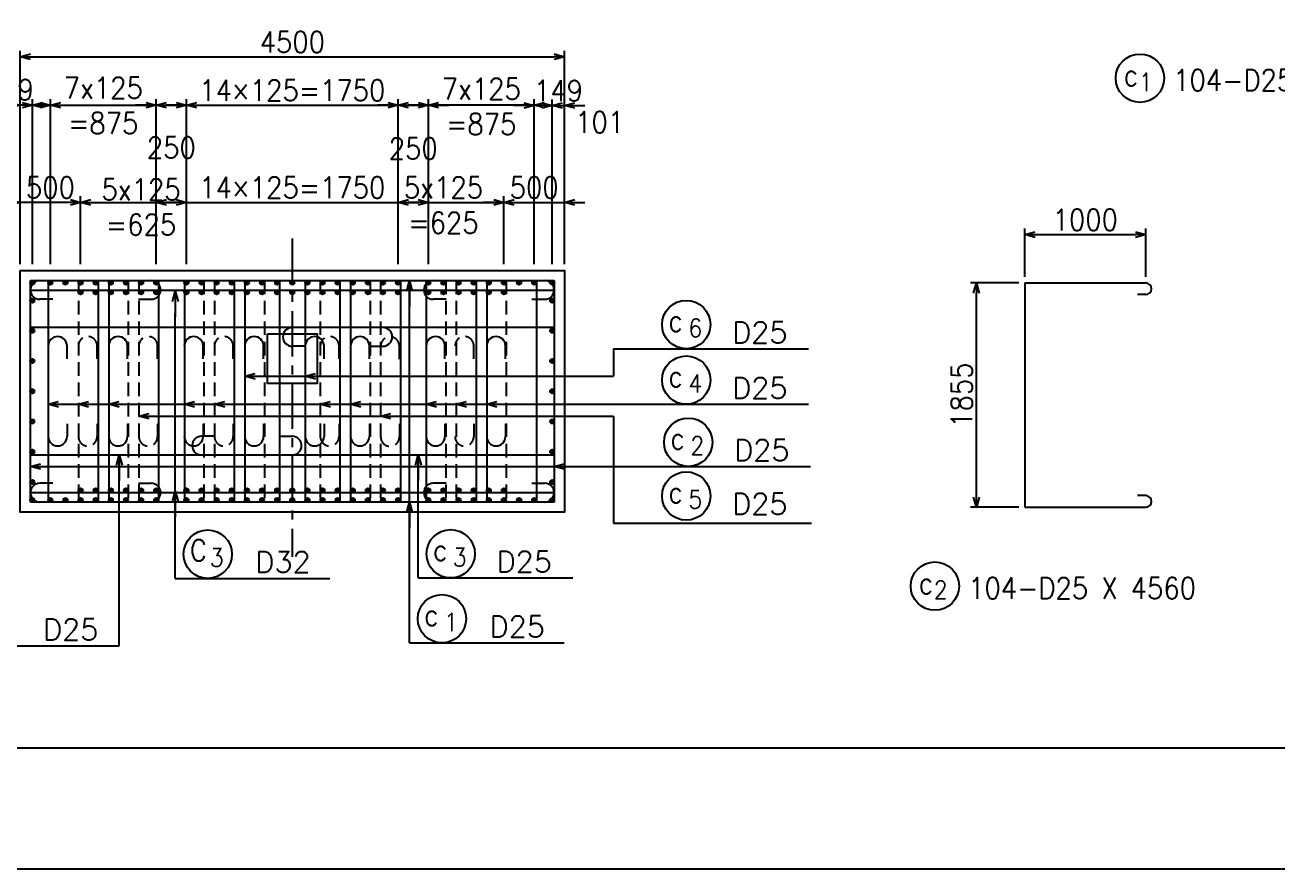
# Model space of a CAD drawing. Extents: x -12844 to 29206, y 115643 to 145343.
# Drawn here: x -5323 to 5028, y 115643 to 122623 of the extents above; entities that cross this region are included whole.
import ezdxf

# ---------------------------------------------------------------- set-up
doc = ezdxf.new("R2010")
doc.units = 0
doc.header["$LTSCALE"] = 300
doc.header["$MEASUREMENT"] = 0
doc.linetypes.add('CENTER', pattern=[2, 1.25, -0.25, 0.25, -0.25])
doc.linetypes.add('HIDDEN', pattern=[0.375, 0.25, -0.125])
doc.layers.get('0').update_dxf_attribs({"linetype": 'CONTINUOUS'})
doc.layers.get('DEFPOINTS').update_dxf_attribs({"linetype": 'CONTINUOUS'})
for name, color, linetype in [('丸ポチ', 2, 'CONTINUOUS'), ('寸法', 1, 'CONTINUOUS'), ('引き出し横', 1, 'CONTINUOUS'), ('引き出し縦', 1, 'CONTINUOUS'), ('枠', 7, 'CONTINUOUS'), ('柱主筋', 2, 'CONTINUOUS'), ('構造', 3, 'CONTINUOUS'), ('肋筋-0', 3, 'CONTINUOUS'), ('肋筋-1', 3, 'CONTINUOUS'), ('肋筋-2', 3, 'CONTINUOUS'), ('肋筋-3', 3, 'CONTINUOUS'), ('鉄筋材料', 3, 'CONTINUOUS')]:
    doc.layers.add(name, color=color, linetype=linetype)
doc.styles.add('romans', font='ROMANS.shx', dxfattribs={"width": 0.9, "bigfont": 'EXTFONT.shx'})
doc.styles.add('ｽﾀｲﾙ1', font='ROMANS.shx', dxfattribs={"bigfont": 'EXTFONT.shx'})
doc.dimstyles.new('ST-50', dxfattribs={"dimscale": 50, "dimtxt": 3.5, "dimasz": 1.7, "dimexe": 1, "dimexo": 1, "dimgap": 1, "dimtad": 0, "dimdec": 0, "dimzin": 0, "dimdsep": 46, "dimtxsty": 'romans', "dimblk": 'OPEN30', "dimcen": 1, "dimdle": 3, "dimclrd": 1, "dimclre": 1, "dimclrt": 3, "dimaunit": 1, "dimadec": 0, "dimazin": 0, "dimtfac": 1, "dimtdec": 0, "dimtix": 1, "dimtmove": 2, "dimatfit": 3, "dimldrblk": 'OPEN30', "dimfxl": 0, "dimtvp": 0.7, "dimtolj": 1, "dimtzin": 0, "dimarcsym": 0})
doc.dimstyles.new('矢', dxfattribs={"dimscale": 50, "dimtxt": 3.5, "dimasz": 1.7, "dimexe": 1, "dimexo": 0.7, "dimgap": 0.09, "dimtad": 0, "dimdec": 0, "dimzin": 0, "dimdsep": 46, "dimtxsty": 'romans', "dimblk": 'OPEN30', "dimcen": 1, "dimdle": 1, "dimclrd": 1, "dimclre": 1, "dimclrt": 3, "dimaunit": 1, "dimadec": 0, "dimazin": 0, "dimtfac": 1, "dimtdec": 0, "dimtix": 1, "dimtmove": 2, "dimatfit": 3, "dimldrblk": 'OPEN30', "dimfxl": 0, "dimtvp": 0.7, "dimtolj": 1, "dimtzin": 0, "dimarcsym": 0})

# ---------------------------------------------------------------- blocks, each defined once
blk = doc.blocks.new('_Open30')
at = {"color": 0, "lineweight": -2}
for p, q in [((-1, 0.27), (0, 0)), ((0, 0), (-1, -0.27)), ((0, 0), (-1, 0))]:
    blk.add_line(p, q, dxfattribs=at)
blk = doc.blocks.new('*D21')
at = {"layer": 'DEFPOINTS', "color": 0, "linetype": 'Continuous'}
for p in [(2543, 120489), (2943, 120489), (2943, 118634)]:
    blk.add_point(p, dxfattribs=at)
at = {"layer": '寸法', "color": 1, "linetype": 'Continuous', "lineweight": -2}
for p, q in [((2893, 120489), (2493, 120489)), ((2543, 118719), (2543, 120404)), ((2893, 118634), (2493, 118634))]:
    blk.add_line(p, q, dxfattribs=at)
at = {"layer": '寸法', "color": 1, "linetype": 'Continuous', "lineweight": -2, "xscale": 85, "yscale": 85, "zscale": 85}
for p, rotation in [((2543, 120489), 90), ((2543, 118634), 270)]:
    blk.add_blockref('_Open30', p, dxfattribs=dict(at, rotation=rotation))
at = {"layer": '寸法', "color": 3, "linetype": 'Continuous', "insert": (2421, 119562), "char_height": 175, "attachment_point": 5, "rotation": 90, "style": 'romans'}
blk.add_mtext('\\A1;1855', dxfattribs=at)
blk = doc.blocks.new('*D26')
at = {"layer": 'DEFPOINTS', "color": 0, "linetype": 'Continuous'}
for p in [(3943, 120889), (2943, 120489), (3943, 120489)]:
    blk.add_point(p, dxfattribs=at)
at = {"layer": '寸法', "color": 1, "linetype": 'Continuous', "lineweight": -2}
for p, q in [((2943, 120539), (2943, 120939)), ((3943, 120539), (3943, 120939)), ((3028, 120889), (3858, 120889))]:
    blk.add_line(p, q, dxfattribs=at)
at = {"layer": '寸法', "color": 1, "linetype": 'Continuous', "lineweight": -2, "xscale": 85, "yscale": 85, "zscale": 85, "rotation": 180}
blk.add_blockref('_Open30', (2943, 120889), dxfattribs=at)
at = {"layer": '寸法', "color": 1, "linetype": 'Continuous', "lineweight": -2, "xscale": 85, "yscale": 85, "zscale": 85}
blk.add_blockref('_Open30', (3943, 120889), dxfattribs=at)
at = {"layer": '寸法', "color": 3, "linetype": 'Continuous', "insert": (3443, 121012), "char_height": 175, "attachment_point": 5, "style": 'romans'}
blk.add_mtext('\\A1;1000', dxfattribs=at)
blk = doc.blocks.new('*D57')
at = {"layer": 'DEFPOINTS', "color": 0, "linetype": 'Continuous'}
for p in [(-863, 122360), (-5363, 120597), (-863, 120594)]:
    blk.add_point(p, dxfattribs=at)
at = {"layer": '寸法', "color": 1, "linetype": 'Continuous', "lineweight": -2}
for p, q in [((-5363, 120647), (-5363, 122410)), ((-5278, 122360), (-948, 122360)), ((-863, 120644), (-863, 122410))]:
    blk.add_line(p, q, dxfattribs=at)
at = {"layer": '寸法', "color": 1, "linetype": 'Continuous', "lineweight": -2, "xscale": 85, "yscale": 85, "zscale": 85, "rotation": 180}
blk.add_blockref('_Open30', (-5363, 122360), dxfattribs=at)
at = {"layer": '寸法', "color": 1, "linetype": 'Continuous', "lineweight": -2, "xscale": 85, "yscale": 85, "zscale": 85}
blk.add_blockref('_Open30', (-863, 122360), dxfattribs=at)
at = {"layer": '寸法', "color": 3, "linetype": 'Continuous', "insert": (-3113, 122482), "char_height": 175, "attachment_point": 5, "style": 'romans'}
blk.add_mtext('\\A1;4500', dxfattribs=at)
blk = doc.blocks.new('*D58')
at = {"layer": 'DEFPOINTS', "color": 0, "linetype": 'Continuous'}
for p in [(-2238, 121960), (-3988, 120594), (-2238, 120594)]:
    blk.add_point(p, dxfattribs=at)
at = {"layer": '寸法', "color": 1, "linetype": 'Continuous', "lineweight": -2}
for p, q in [((-4073, 121960), (-4158, 121960)), ((-3988, 120644), (-3988, 122010)), ((-3988, 121960), (-2238, 121960)), ((-2238, 120644), (-2238, 122010)), ((-2153, 121960), (-2068, 121960))]:
    blk.add_line(p, q, dxfattribs=at)
at = {"layer": '寸法', "color": 1, "linetype": 'Continuous', "lineweight": -2, "xscale": 85, "yscale": 85, "zscale": 85}
blk.add_blockref('_Open30', (-3988, 121960), dxfattribs=at)
at = {"layer": '寸法', "color": 1, "linetype": 'Continuous', "lineweight": -2, "xscale": 85, "yscale": 85, "zscale": 85, "rotation": 180}
blk.add_blockref('_Open30', (-2238, 121960), dxfattribs=at)
at = {"layer": '寸法', "color": 3, "linetype": 'Continuous', "insert": (-3113, 122082), "char_height": 175, "attachment_point": 5, "style": 'romans'}
blk.add_mtext('\\A1;14×125=1750', dxfattribs=at)
blk = doc.blocks.new('*D62')
at = {"layer": 'DEFPOINTS', "color": 0, "linetype": 'Continuous'}
for p in [(-5113, 121960), (-5262, 120644), (-5113, 120594)]:
    blk.add_point(p, dxfattribs=at)
at = {"layer": '寸法', "color": 1, "linetype": 'Continuous', "lineweight": -2}
for p, q in [((-5347, 121960), (-5432, 121960)), ((-5262, 120694), (-5262, 122010)), ((-5262, 121960), (-5113, 121960)), ((-5113, 120644), (-5113, 122010)), ((-5028, 121960), (-4943, 121960))]:
    blk.add_line(p, q, dxfattribs=at)
at = {"layer": '寸法', "color": 1, "linetype": 'Continuous', "lineweight": -2, "xscale": 85, "yscale": 85, "zscale": 85}
blk.add_blockref('_Open30', (-5262, 121960), dxfattribs=at)
at = {"layer": '寸法', "color": 1, "linetype": 'Continuous', "lineweight": -2, "xscale": 85, "yscale": 85, "zscale": 85, "rotation": 180}
blk.add_blockref('_Open30', (-5113, 121960), dxfattribs=at)
at = {"layer": '寸法', "color": 3, "linetype": 'Continuous', "insert": (-5453, 122088), "char_height": 175, "attachment_point": 5, "style": 'romans'}
blk.add_mtext('\\A1;149', dxfattribs=at)
blk = doc.blocks.new('*D63')
at = {"layer": 'DEFPOINTS', "color": 0, "linetype": 'Continuous'}
for p in [(-5363, 121960), (-5363, 120597), (-5262, 120594)]:
    blk.add_point(p, dxfattribs=at)
at = {"layer": '寸法', "color": 1, "linetype": 'Continuous', "lineweight": -2}
for p, q in [((-5448, 121960), (-5533, 121960)), ((-5363, 120647), (-5363, 122010)), ((-5262, 121960), (-5363, 121960)), ((-5262, 120644), (-5262, 122010)), ((-5177, 121960), (-5092, 121960))]:
    blk.add_line(p, q, dxfattribs=at)
at = {"layer": '寸法', "color": 1, "linetype": 'Continuous', "lineweight": -2, "xscale": 85, "yscale": 85, "zscale": 85}
blk.add_blockref('_Open30', (-5363, 121960), dxfattribs=at)
at = {"layer": '寸法', "color": 1, "linetype": 'Continuous', "lineweight": -2, "xscale": 85, "yscale": 85, "zscale": 85, "rotation": 180}
blk.add_blockref('_Open30', (-5262, 121960), dxfattribs=at)
at = {"layer": '寸法', "color": 3, "linetype": 'Continuous', "insert": (-5658, 121827), "char_height": 175, "attachment_point": 5, "style": 'romans'}
blk.add_mtext('\\A1;101', dxfattribs=at)
blk = doc.blocks.new('*D67')
at = {"layer": 'DEFPOINTS', "color": 0, "linetype": 'Continuous'}
for p in [(-1113, 121957), (-1113, 120594), (-964, 120644)]:
    blk.add_point(p, dxfattribs=at)
at = {"layer": '寸法', "color": 1, "linetype": 'Continuous', "lineweight": -2}
for p, q in [((-1198, 121957), (-1283, 121957)), ((-1113, 120644), (-1113, 122007)), ((-964, 121957), (-1113, 121957)), ((-964, 120694), (-964, 122007)), ((-879, 121957), (-794, 121957))]:
    blk.add_line(p, q, dxfattribs=at)
at = {"layer": '寸法', "color": 1, "linetype": 'Continuous', "lineweight": -2, "xscale": 85, "yscale": 85, "zscale": 85}
blk.add_blockref('_Open30', (-1113, 121957), dxfattribs=at)
at = {"layer": '寸法', "color": 1, "linetype": 'Continuous', "lineweight": -2, "xscale": 85, "yscale": 85, "zscale": 85, "rotation": 180}
blk.add_blockref('_Open30', (-964, 121957), dxfattribs=at)
at = {"layer": '寸法', "color": 3, "linetype": 'Continuous', "insert": (-912, 122079), "char_height": 175, "attachment_point": 5, "style": 'romans'}
blk.add_mtext('\\A1;149', dxfattribs=at)
blk = doc.blocks.new('*D68')
at = {"layer": 'DEFPOINTS', "color": 0, "linetype": 'Continuous'}
for p in [(-863, 121957), (-964, 120594), (-863, 120594)]:
    blk.add_point(p, dxfattribs=at)
at = {"layer": '寸法', "color": 1, "linetype": 'Continuous', "lineweight": -2}
for p, q in [((-1049, 121957), (-1134, 121957)), ((-964, 120644), (-964, 122007)), ((-964, 121957), (-863, 121957)), ((-863, 120644), (-863, 122007)), ((-778, 121957), (-693, 121957))]:
    blk.add_line(p, q, dxfattribs=at)
at = {"layer": '寸法', "color": 1, "linetype": 'Continuous', "lineweight": -2, "xscale": 85, "yscale": 85, "zscale": 85}
blk.add_blockref('_Open30', (-964, 121957), dxfattribs=at)
at = {"layer": '寸法', "color": 1, "linetype": 'Continuous', "lineweight": -2, "xscale": 85, "yscale": 85, "zscale": 85, "rotation": 180}
blk.add_blockref('_Open30', (-863, 121957), dxfattribs=at)
at = {"layer": '寸法', "color": 3, "linetype": 'Continuous', "insert": (-572, 121819), "char_height": 175, "attachment_point": 5, "style": 'romans'}
blk.add_mtext('\\A1;101', dxfattribs=at)
blk = doc.blocks.new('*D91')
at = {"layer": 'DEFPOINTS', "color": 0, "linetype": 'Continuous'}
for p in [(-2238, 121156), (-3988, 120594), (-2238, 120594)]:
    blk.add_point(p, dxfattribs=at)
at = {"layer": '寸法', "color": 1, "linetype": 'Continuous', "lineweight": -2}
for p, q in [((-4073, 121156), (-4158, 121156)), ((-3988, 120644), (-3988, 121206)), ((-3988, 121156), (-2238, 121156)), ((-2238, 120644), (-2238, 121206)), ((-2153, 121156), (-2068, 121156))]:
    blk.add_line(p, q, dxfattribs=at)
at = {"layer": '寸法', "color": 1, "linetype": 'Continuous', "lineweight": -2, "xscale": 85, "yscale": 85, "zscale": 85}
blk.add_blockref('_Open30', (-3988, 121156), dxfattribs=at)
at = {"layer": '寸法', "color": 1, "linetype": 'Continuous', "lineweight": -2, "xscale": 85, "yscale": 85, "zscale": 85, "rotation": 180}
blk.add_blockref('_Open30', (-2238, 121156), dxfattribs=at)
at = {"layer": '寸法', "color": 3, "linetype": 'Continuous', "insert": (-3113, 121279), "char_height": 175, "attachment_point": 5, "style": 'romans'}
blk.add_mtext('\\A1;14×125=1750', dxfattribs=at)
blk = doc.blocks.new('*D92')
at = {"layer": 'DEFPOINTS', "color": 0, "linetype": 'Continuous'}
for p in [(-5363, 121156), (-5363, 120594), (-4863, 120594)]:
    blk.add_point(p, dxfattribs=at)
at = {"layer": '寸法', "color": 1, "linetype": 'Continuous', "lineweight": -2}
for p, q in [((-5448, 121156), (-5533, 121156)), ((-5363, 120644), (-5363, 121206)), ((-4863, 121156), (-5363, 121156)), ((-4863, 120644), (-4863, 121206)), ((-4778, 121156), (-4693, 121156))]:
    blk.add_line(p, q, dxfattribs=at)
at = {"layer": '寸法', "color": 1, "linetype": 'Continuous', "lineweight": -2, "xscale": 85, "yscale": 85, "zscale": 85}
blk.add_blockref('_Open30', (-5363, 121156), dxfattribs=at)
at = {"layer": '寸法', "color": 1, "linetype": 'Continuous', "lineweight": -2, "xscale": 85, "yscale": 85, "zscale": 85, "rotation": 180}
blk.add_blockref('_Open30', (-4863, 121156), dxfattribs=at)
at = {"layer": '寸法', "color": 3, "linetype": 'Continuous', "insert": (-5113, 121279), "char_height": 175, "attachment_point": 5, "style": 'romans'}
blk.add_mtext('\\A1;500', dxfattribs=at)
blk = doc.blocks.new('*D93')
at = {"layer": 'DEFPOINTS', "color": 0, "linetype": 'Continuous'}
for p in [(-863, 121156), (-1363, 120594), (-863, 120594)]:
    blk.add_point(p, dxfattribs=at)
at = {"layer": '寸法', "color": 1, "linetype": 'Continuous', "lineweight": -2}
for p, q in [((-1448, 121156), (-1533, 121156)), ((-1363, 120644), (-1363, 121206)), ((-1363, 121156), (-863, 121156)), ((-863, 120644), (-863, 121206)), ((-778, 121156), (-693, 121156))]:
    blk.add_line(p, q, dxfattribs=at)
at = {"layer": '寸法', "color": 1, "linetype": 'Continuous', "lineweight": -2, "xscale": 85, "yscale": 85, "zscale": 85}
blk.add_blockref('_Open30', (-1363, 121156), dxfattribs=at)
at = {"layer": '寸法', "color": 1, "linetype": 'Continuous', "lineweight": -2, "xscale": 85, "yscale": 85, "zscale": 85, "rotation": 180}
blk.add_blockref('_Open30', (-863, 121156), dxfattribs=at)
at = {"layer": '寸法', "color": 3, "linetype": 'Continuous', "insert": (-1113, 121279), "char_height": 175, "attachment_point": 5, "style": 'romans'}
blk.add_mtext('\\A1;500', dxfattribs=at)
blk = doc.blocks.new('*D105')
at = {"layer": 'DEFPOINTS', "color": 0, "linetype": 'Continuous'}
for p in [(-4238, 121960), (-5113, 120644), (-4238, 120594)]:
    blk.add_point(p, dxfattribs=at)
at = {"layer": '構造', "color": 1, "linetype": 'Continuous', "lineweight": -2}
for p, q in [((-5198, 121960), (-5283, 121960)), ((-5113, 120694), (-5113, 122010)), ((-5113, 121960), (-4238, 121960)), ((-4238, 120644), (-4238, 122010)), ((-4153, 121960), (-4068, 121960))]:
    blk.add_line(p, q, dxfattribs=at)
at = {"layer": '構造', "color": 1, "linetype": 'Continuous', "lineweight": -2, "xscale": 85, "yscale": 85, "zscale": 85}
blk.add_blockref('_Open30', (-5113, 121960), dxfattribs=at)
at = {"layer": '構造', "color": 1, "linetype": 'Continuous', "lineweight": -2, "xscale": 85, "yscale": 85, "zscale": 85, "rotation": 180}
blk.add_blockref('_Open30', (-4238, 121960), dxfattribs=at)
at = {"layer": '構造', "color": 3, "linetype": 'Continuous', "insert": (-4676, 121957), "char_height": 175, "attachment_point": 5, "style": 'romans'}
blk.add_mtext('\\A1;7x125\\P=875', dxfattribs=at)
blk = doc.blocks.new('*D106')
at = {"layer": 'DEFPOINTS', "color": 0, "linetype": 'Continuous'}
for p in [(-1988, 121960), (-1988, 120594), (-1113, 120644)]:
    blk.add_point(p, dxfattribs=at)
at = {"layer": '構造', "color": 1, "linetype": 'Continuous', "lineweight": -2}
for p, q in [((-2073, 121960), (-2158, 121960)), ((-1988, 120644), (-1988, 122010)), ((-1113, 121960), (-1988, 121960)), ((-1113, 120694), (-1113, 122010)), ((-1028, 121960), (-943, 121960))]:
    blk.add_line(p, q, dxfattribs=at)
at = {"layer": '構造', "color": 1, "linetype": 'Continuous', "lineweight": -2, "xscale": 85, "yscale": 85, "zscale": 85}
blk.add_blockref('_Open30', (-1988, 121960), dxfattribs=at)
at = {"layer": '構造', "color": 1, "linetype": 'Continuous', "lineweight": -2, "xscale": 85, "yscale": 85, "zscale": 85, "rotation": 180}
blk.add_blockref('_Open30', (-1113, 121960), dxfattribs=at)
at = {"layer": '構造', "color": 3, "linetype": 'Continuous', "insert": (-1551, 121949), "char_height": 175, "attachment_point": 5, "style": 'romans'}
blk.add_mtext('\\A1;7x125\\P=875', dxfattribs=at)
blk = doc.blocks.new('*D107')
at = {"layer": 'DEFPOINTS', "color": 0, "linetype": 'Continuous'}
for p in [(-1988, 121960), (-2238, 120594), (-1988, 120594)]:
    blk.add_point(p, dxfattribs=at)
at = {"layer": '構造', "color": 1, "linetype": 'Continuous', "lineweight": -2}
for p, q in [((-2323, 121960), (-2408, 121960)), ((-2238, 120644), (-2238, 122010)), ((-2238, 121960), (-1988, 121960)), ((-1988, 120644), (-1988, 122010)), ((-1903, 121960), (-1818, 121960))]:
    blk.add_line(p, q, dxfattribs=at)
at = {"layer": '構造', "color": 1, "linetype": 'Continuous', "lineweight": -2, "xscale": 85, "yscale": 85, "zscale": 85}
blk.add_blockref('_Open30', (-2238, 121960), dxfattribs=at)
at = {"layer": '構造', "color": 1, "linetype": 'Continuous', "lineweight": -2, "xscale": 85, "yscale": 85, "zscale": 85, "rotation": 180}
blk.add_blockref('_Open30', (-1988, 121960), dxfattribs=at)
at = {"layer": '構造', "color": 3, "linetype": 'Continuous', "insert": (-2113, 121601), "char_height": 175, "attachment_point": 5, "style": 'romans'}
blk.add_mtext('\\A1;250', dxfattribs=at)
blk = doc.blocks.new('*D108')
at = {"layer": 'DEFPOINTS', "color": 0, "linetype": 'Continuous'}
for p in [(-3988, 121960), (-4238, 120594), (-3988, 120594)]:
    blk.add_point(p, dxfattribs=at)
at = {"layer": '構造', "color": 1, "linetype": 'Continuous', "lineweight": -2}
for p, q in [((-4323, 121960), (-4408, 121960)), ((-4238, 120644), (-4238, 122010)), ((-4238, 121960), (-3988, 121960)), ((-3988, 120644), (-3988, 122010)), ((-3903, 121960), (-3818, 121960))]:
    blk.add_line(p, q, dxfattribs=at)
at = {"layer": '構造', "color": 1, "linetype": 'Continuous', "lineweight": -2, "xscale": 85, "yscale": 85, "zscale": 85}
blk.add_blockref('_Open30', (-4238, 121960), dxfattribs=at)
at = {"layer": '構造', "color": 1, "linetype": 'Continuous', "lineweight": -2, "xscale": 85, "yscale": 85, "zscale": 85, "rotation": 180}
blk.add_blockref('_Open30', (-3988, 121960), dxfattribs=at)
at = {"layer": '構造', "color": 3, "linetype": 'Continuous', "insert": (-4113, 121609), "char_height": 175, "attachment_point": 5, "style": 'romans'}
blk.add_mtext('\\A1;250', dxfattribs=at)
blk = doc.blocks.new('*D111')
at = {"layer": 'DEFPOINTS', "color": 0, "linetype": 'Continuous'}
for p in [(-1363, 121156), (-1988, 120644), (-1363, 120594)]:
    blk.add_point(p, dxfattribs=at)
at = {"layer": '寸法', "color": 1, "linetype": 'Continuous', "lineweight": -2}
for p, q in [((-2073, 121156), (-2158, 121156)), ((-1988, 120694), (-1988, 121206)), ((-1988, 121156), (-1363, 121156)), ((-1363, 120644), (-1363, 121206)), ((-1278, 121156), (-1193, 121156))]:
    blk.add_line(p, q, dxfattribs=at)
at = {"layer": '寸法', "color": 1, "linetype": 'Continuous', "lineweight": -2, "xscale": 85, "yscale": 85, "zscale": 85}
blk.add_blockref('_Open30', (-1988, 121156), dxfattribs=at)
at = {"layer": '寸法', "color": 1, "linetype": 'Continuous', "lineweight": -2, "xscale": 85, "yscale": 85, "zscale": 85, "rotation": 180}
blk.add_blockref('_Open30', (-1363, 121156), dxfattribs=at)
at = {"layer": '寸法', "color": 3, "linetype": 'Continuous', "insert": (-1863, 121133), "char_height": 175, "attachment_point": 5, "style": 'romans'}
blk.add_mtext('\\A1;5x125\\P=625', dxfattribs=at)
blk = doc.blocks.new('*D112')
at = {"layer": 'DEFPOINTS', "color": 0, "linetype": 'Continuous'}
for p in [(-4238, 121156), (-4863, 120594), (-4238, 120644)]:
    blk.add_point(p, dxfattribs=at)
at = {"layer": '寸法', "color": 1, "linetype": 'Continuous', "lineweight": -2}
for p, q in [((-4948, 121156), (-5033, 121156)), ((-4863, 120644), (-4863, 121206)), ((-4863, 121156), (-4238, 121156)), ((-4238, 120694), (-4238, 121206)), ((-4153, 121156), (-4068, 121156))]:
    blk.add_line(p, q, dxfattribs=at)
at = {"layer": '寸法', "color": 1, "linetype": 'Continuous', "lineweight": -2, "xscale": 85, "yscale": 85, "zscale": 85}
blk.add_blockref('_Open30', (-4863, 121156), dxfattribs=at)
at = {"layer": '寸法', "color": 1, "linetype": 'Continuous', "lineweight": -2, "xscale": 85, "yscale": 85, "zscale": 85, "rotation": 180}
blk.add_blockref('_Open30', (-4238, 121156), dxfattribs=at)
at = {"layer": '寸法', "color": 3, "linetype": 'Continuous', "insert": (-4363, 121117), "char_height": 175, "attachment_point": 5, "style": 'romans'}
blk.add_mtext('\\A1;5x125\\P=625', dxfattribs=at)

msp = doc.modelspace()

# ---------------------------------------------------------------- linework, layer by layer
at = {"layer": '丸ポチ', "linetype": 'Continuous'}
for centre, radius in [((-5262.2, 120492.6), 17.5), ((-5262.2, 120492.6), 8.75), ((-5113.2, 120492.6), 17.5), ((-5113.2, 120492.6), 8.75), ((-4988.2, 120492.6), 17.5), ((-4988.2, 120492.6), 8.75), ((-4863.2, 120492.6), 17.5), ((-4863.2, 120492.6), 8.75), ((-4738.2, 120492.6), 17.5), ((-4738.2, 120492.6), 8.75), ((-4613.2, 120492.6), 17.5), ((-4613.2, 120492.6), 8.75), ((-4488.2, 120492.6), 17.5), ((-4488.2, 120492.6), 8.75), ((-4363.2, 120492.6), 17.5), ((-4363.2, 120492.6), 8.75), ((-4238.2, 120492.6), 17.5), ((-4238.2, 120492.6), 8.75), ((-3988.2, 120492.6), 17.5), ((-3988.2, 120492.6), 8.75), ((-3863.2, 120492.6), 17.5), ((-3863.2, 120492.6), 8.75), ((-3738.2, 120492.6), 17.5), ((-3738.2, 120492.6), 8.75), ((-3613.2, 120492.6), 17.5), ((-3613.2, 120492.6), 8.75), ((-3488.2, 120492.6), 17.5), ((-3488.2, 120492.6), 8.75), ((-3363.2, 120492.6), 17.5), ((-3363.2, 120492.6), 8.75), ((-3238.2, 120492.6), 17.5), ((-3238.2, 120492.6), 8.75), ((-3113.2, 120492.6), 17.5), ((-3113.2, 120492.6), 8.75), ((-2988.2, 120492.6), 17.5), ((-2988.2, 120492.6), 8.75), ((-2863.2, 120492.6), 17.5), ((-2863.2, 120492.6), 8.75), ((-2738.2, 120492.6), 17.5), ((-2738.2, 120492.6), 8.75), ((-2613.2, 120492.6), 17.5), ((-2613.2, 120492.6), 8.75), ((-2488.2, 120492.6), 17.5), ((-2488.2, 120492.6), 8.75), ((-2363.2, 120492.6), 17.5), ((-2363.2, 120492.6), 8.75), ((-2238.2, 120492.6), 17.5), ((-2238.2, 120492.6), 8.75), ((-1988.2, 120492.6), 17.5), ((-1988.2, 120492.6), 8.75), ((-1863.2, 120492.6), 17.5), ((-1863.2, 120492.6), 8.75), ((-1738.2, 120492.6), 17.5), ((-1738.2, 120492.6), 8.75), ((-1613.2, 120492.6), 17.5), ((-1613.2, 120492.6), 8.75), ((-1488.2, 120492.6), 17.5), ((-1488.2, 120492.6), 8.75), ((-1363.2, 120492.6), 17.5), ((-1363.2, 120492.6), 8.75), ((-1238.2, 120492.6), 17.5), ((-1238.2, 120492.6), 8.75), ((-1113.2, 120492.6), 17.5), ((-1113.2, 120492.6), 8.75), ((-964.2, 120492.6), 17.5), ((-964.2, 120492.6), 8.75), ((-4863.2, 120412.6), 17.5), ((-4863.2, 120412.6), 8.75), ((-4738.2, 120412.6), 17.5), ((-4738.2, 120412.6), 8.75), ((-4613.2, 120412.6), 17.5), ((-4613.2, 120412.6), 8.75), ((-4488.2, 120412.6), 17.5), ((-4488.2, 120412.6), 8.75), ((-4363.2, 120412.6), 17.5), ((-4363.2, 120412.6), 8.75), ((-4238.2, 120412.6), 17.5), ((-4238.2, 120412.6), 8.75), ((-3988.2, 120412.6), 17.5), ((-3988.2, 120412.6), 8.75), ((-3863.2, 120412.6), 17.5), ((-3863.2, 120412.6), 8.75), ((-3738.2, 120412.6), 17.5), ((-3738.2, 120412.6), 8.75), ((-3613.2, 120412.6), 17.5), ((-3613.2, 120412.6), 8.75), ((-3488.2, 120412.6), 17.5), ((-3488.2, 120412.6), 8.75), ((-3363.2, 120412.6), 17.5), ((-3363.2, 120412.6), 8.75), ((-3238.2, 120412.6), 17.5), ((-3238.2, 120412.6), 8.75), ((-3113.2, 120412.6), 17.5), ((-3113.2, 120412.6), 8.75), ((-2988.2, 120412.6), 17.5), ((-2988.2, 120412.6), 8.75), ((-2863.2, 120412.6), 17.5), ((-2863.2, 120412.6), 8.75), ((-2738.2, 120412.6), 17.5), ((-2738.2, 120412.6), 8.75), ((-2613.2, 120412.6), 17.5), ((-2613.2, 120412.6), 8.75), ((-2488.2, 120412.6), 17.5), ((-2488.2, 120412.6), 8.75), ((-2363.2, 120412.6), 17.5), ((-2363.2, 120412.6), 8.75), ((-2238.2, 120412.6), 17.5), ((-2238.2, 120412.6), 8.75), ((-1988.2, 120412.6), 17.5), ((-1988.2, 120412.6), 8.75), ((-1863.2, 120412.6), 17.5), ((-1863.2, 120412.6), 8.75), ((-1738.2, 120412.6), 17.5), ((-1738.2, 120412.6), 8.75), ((-1613.2, 120412.6), 17.5), ((-1613.2, 120412.6), 8.75), ((-1488.2, 120412.6), 17.5), ((-1488.2, 120412.6), 8.75), ((-1363.2, 120412.6), 17.5), ((-1363.2, 120412.6), 8.75), ((-5262.2, 120343.6), 17.5), ((-5262.2, 120343.6), 8.75), ((-964.2, 120343.6), 17.5), ((-964.2, 120343.6), 8.75), ((-5262.2, 120093.6), 17.5), ((-5262.2, 120093.6), 8.75), ((-964.2, 120093.6), 17.5), ((-964.2, 120093.6), 8.75), ((-5262.2, 119843.6), 17.5), ((-5262.2, 119843.6), 8.75), ((-964.2, 119843.6), 17.5), ((-964.2, 119843.6), 8.75), ((-5262.2, 119593.6), 17.5), ((-5262.2, 119593.6), 8.75), ((-964.2, 119593.6), 17.5), ((-964.2, 119593.6), 8.75), ((-5262.2, 119343.6), 17.5), ((-5262.2, 119343.6), 8.75), ((-964.2, 119343.6), 17.5), ((-964.2, 119343.6), 8.75), ((-5262.2, 119093.6), 17.5), ((-5262.2, 119093.6), 8.75), ((-964.2, 119093.6), 17.5), ((-964.2, 119093.6), 8.75), ((-5262.2, 118843.6), 17.5), ((-5262.2, 118843.6), 8.75), ((-964.2, 118843.6), 17.5), ((-964.2, 118843.6), 8.75), ((-4863.2, 118774.6), 17.5), ((-4863.2, 118774.6), 8.75), ((-4738.2, 118774.6), 17.5), ((-4738.2, 118774.6), 8.75), ((-4613.2, 118774.6), 17.5), ((-4613.2, 118774.6), 8.75), ((-4488.2, 118774.6), 17.5), ((-4488.2, 118774.6), 8.75), ((-4363.2, 118774.6), 17.5), ((-4363.2, 118774.6), 8.75), ((-4238.2, 118774.6), 17.5), ((-4238.2, 118774.6), 8.75), ((-3988.2, 118774.6), 17.5), ((-3988.2, 118774.6), 8.75), ((-3863.2, 118774.6), 17.5), ((-3863.2, 118774.6), 8.75), ((-3738.2, 118774.6), 17.5), ((-3738.2, 118774.6), 8.75), ((-3613.2, 118774.6), 17.5), ((-3613.2, 118774.6), 8.75), ((-3488.2, 118774.6), 17.5), ((-3488.2, 118774.6), 8.75), ((-3363.2, 118774.6), 17.5), ((-3363.2, 118774.6), 8.75), ((-3238.2, 118774.6), 17.5), ((-3238.2, 118774.6), 8.75), ((-3113.2, 118774.6), 17.5), ((-3113.2, 118774.6), 8.75), ((-2988.2, 118774.6), 17.5), ((-2988.2, 118774.6), 8.75), ((-2863.2, 118774.6), 17.5), ((-2863.2, 118774.6), 8.75), ((-2738.2, 118774.6), 17.5), ((-2738.2, 118774.6), 8.75), ((-2613.2, 118774.6), 17.5), ((-2613.2, 118774.6), 8.75), ((-2488.2, 118774.6), 17.5), ((-2488.2, 118774.6), 8.75), ((-2363.2, 118774.6), 17.5), ((-2363.2, 118774.6), 8.75), ((-2238.2, 118774.6), 17.5), ((-2238.2, 118774.6), 8.75), ((-1988.2, 118774.6), 17.5), ((-1988.2, 118774.6), 8.75), ((-1863.2, 118774.6), 17.5), ((-1863.2, 118774.6), 8.75), ((-1738.2, 118774.6), 17.5), ((-1738.2, 118774.6), 8.75), ((-1613.2, 118774.6), 17.5), ((-1613.2, 118774.6), 8.75), ((-1488.2, 118774.6), 17.5), ((-1488.2, 118774.6), 8.75), ((-1363.2, 118774.6), 17.5), ((-1363.2, 118774.6), 8.75), ((-5262.2, 118694.6), 17.5), ((-5262.2, 118694.6), 8.75), ((-5113.2, 118694.6), 17.5), ((-5113.2, 118694.6), 8.75), ((-4988.2, 118694.6), 17.5), ((-4988.2, 118694.6), 8.75), ((-4863.2, 118694.6), 17.5), ((-4863.2, 118694.6), 8.75), ((-4738.2, 118694.6), 17.5), ((-4738.2, 118694.6), 8.75), ((-4613.2, 118694.6), 17.5), ((-4613.2, 118694.6), 8.75), ((-4488.2, 118694.6), 17.5), ((-4488.2, 118694.6), 8.75), ((-4363.2, 118694.6), 17.5), ((-4363.2, 118694.6), 8.75), ((-4238.2, 118694.6), 17.5), ((-4238.2, 118694.6), 8.75), ((-3988.2, 118694.6), 17.5), ((-3988.2, 118694.6), 8.75), ((-3863.2, 118694.6), 17.5), ((-3863.2, 118694.6), 8.75), ((-3738.2, 118694.6), 17.5), ((-3738.2, 118694.6), 8.75), ((-3613.2, 118694.6), 17.5), ((-3613.2, 118694.6), 8.75), ((-3488.2, 118694.6), 17.5), ((-3488.2, 118694.6), 8.75), ((-3363.2, 118694.6), 17.5), ((-3363.2, 118694.6), 8.75), ((-3238.2, 118694.6), 17.5), ((-3238.2, 118694.6), 8.75), ((-3113.2, 118694.6), 17.5), ((-3113.2, 118694.6), 8.75), ((-2988.2, 118694.6), 17.5), ((-2988.2, 118694.6), 8.75), ((-2863.2, 118694.6), 17.5), ((-2863.2, 118694.6), 8.75), ((-2738.2, 118694.6), 17.5), ((-2738.2, 118694.6), 8.75), ((-2613.2, 118694.6), 17.5), ((-2613.2, 118694.6), 8.75), ((-2488.2, 118694.6), 17.5), ((-2488.2, 118694.6), 8.75), ((-2363.2, 118694.6), 17.5), ((-2363.2, 118694.6), 8.75), ((-2238.2, 118694.6), 17.5), ((-2238.2, 118694.6), 8.75), ((-1988.2, 118694.6), 17.5), ((-1988.2, 118694.6), 8.75), ((-1863.2, 118694.6), 17.5), ((-1863.2, 118694.6), 8.75), ((-1738.2, 118694.6), 17.5), ((-1738.2, 118694.6), 8.75), ((-1613.2, 118694.6), 17.5), ((-1613.2, 118694.6), 8.75), ((-1488.2, 118694.6), 17.5), ((-1488.2, 118694.6), 8.75), ((-1363.2, 118694.6), 17.5), ((-1363.2, 118694.6), 8.75), ((-1238.2, 118694.6), 17.5), ((-1238.2, 118694.6), 8.75), ((-1113.2, 118694.6), 17.5), ((-1113.2, 118694.6), 8.75), ((-964.2, 118694.6), 17.5), ((-964.2, 118694.6), 8.75)]:
    msp.add_circle(centre, radius, dxfattribs=at)
at = {"layer": '引き出し横', "linetype": 'Continuous'}
for p, q in [((-2144, 117512.6), (-2144, 120509.2)), ((-4080.5, 118046.4), (-4080.5, 120233.4)), ((-4543.2, 117488.4), (-4543.2, 119066.4)), ((-2071.7, 118049.3), (-2071.7, 119066.4))]:
    msp.add_line(p, q, dxfattribs=at)
msp.add_lwpolyline([(-2144, 118677.7), (-2144, 118817.5)], dxfattribs=at)
at = {"layer": '引き出し横', "linetype": 'Continuous', "flags": 128}
for points in [[(-4080.5, 118046.4), (-2801.8, 118046.4)], [(-2071.7, 118049.3), (-792.9, 118049.3)], [(-5822, 117488.4), (-4543.2, 117488.4)], [(-2144, 117512.6), (-865.2, 117512.6)]]:
    msp.add_lwpolyline(points, dxfattribs=at)
at = {"layer": '引き出し横', "linetype": 'Continuous'}
for centre in [(-3812.2, 118246.4), (-1803.3, 118249.3), (-1875.6, 117712.6)]:
    msp.add_circle(centre, 200, dxfattribs=at)
at = {"layer": '引き出し縦', "linetype": 'Continuous'}
for p, q in [((-457.7, 119944.9), (-457.7, 119717.7)), ((-457.7, 119387.7), (-457.7, 118501.6)), ((-457.7, 118501.6), (1180.4, 118501.6))]:
    msp.add_line(p, q, dxfattribs=at)
at = {"layer": '引き出し縦', "linetype": 'Continuous', "flags": 128}
for points in [[(-457.7, 119944.9), (1154.4, 119944.9)], [(-3505.6, 119717.7), (-457.7, 119717.7)], [(-5130.6, 119486.2), (1154.4, 119486.2)], [(-4381.6, 119387.7), (-457.7, 119387.7)], [(-5278.6, 118971.7), (1171.2, 118971.7)]]:
    msp.add_lwpolyline(points, dxfattribs=at)
at = {"layer": '引き出し縦', "linetype": 'Continuous'}
for centre in [(144, 120144.9), (144, 119686.2), (160.8, 119171.7), (144, 118727.3)]:
    msp.add_circle(centre, 200, dxfattribs=at)
at = {"layer": '枠', "color": 1, "linetype": 'Continuous', "flags": 128}
msp.add_lwpolyline([(-12844, 145342.8), (-12844, 115642.8), (29206, 115642.8), (29206, 145342.8), (-12844, 145342.8)], dxfattribs=at)
at = {"layer": '枠', "color": 2, "linetype": 'Continuous', "flags": 128}
msp.add_lwpolyline([(-11344, 116642.8), (-11344, 144342.8), (28206, 144342.8), (28206, 116642.8), (-11344, 116642.8)], dxfattribs=at)
at = {"layer": '柱主筋', "linetype": 'Continuous'}
for p, q in [((2943, 120489.2), (2943, 118634.2)), ((2943, 120489.2), (3943, 120489.2)), ((3943, 120393.2), (3874, 120393.2)), ((3943, 118730.2), (3874, 118730.2)), ((2943, 118634.2), (3943, 118634.2))]:
    msp.add_line(p, q, dxfattribs=at)
for centre in [(3943, 120441.2), (3943, 118682.2)]:
    msp.add_arc(centre, 48, 270, 90, dxfattribs=at)
at = {"layer": '構造', "color": 1, "linetype": 'CENTER'}
msp.add_line((-3113.2, 120857), (-3113.2, 118223.2), dxfattribs=at)
at = {"layer": '構造', "linetype": 'Continuous'}
msp.add_lwpolyline([(-5363.2, 120593.6), (-863.2, 120593.6), (-863.2, 118593.6), (-5363.2, 118593.6)], close=True, dxfattribs=at)
at = {"layer": '構造', "color": 1, "linetype": 'Continuous'}
msp.add_lwpolyline([(-3318.2, 120068.6), (-2908.2, 120068.6), (-2908.2, 119658.6), (-3318.2, 119658.6)], close=True, dxfattribs=at)
at = {"layer": '肋筋-0', "linetype": 'Continuous'}
for p, q in [((-5278.6, 120509.2), (-949, 120509.2)), ((-5278.6, 118677.7), (-5278.6, 120509.2)), ((-949, 120509.2), (-949, 118677.7)), ((-5278.6, 120429.3), (-949, 120429.3)), ((-5094.1, 120354.2), (-5201.1, 120354.2)), ((-4385.6, 120354.2), (-4278.6, 120354.2)), ((-1840.9, 120354.2), (-1947.9, 120354.2)), ((-1132.4, 120354.2), (-1025.4, 120354.2)), ((-5094.1, 118832.7), (-5201.1, 118832.7)), ((-4385.6, 118832.7), (-4278.6, 118832.7)), ((-1840.9, 118832.7), (-1947.9, 118832.7)), ((-1132.4, 118832.7), (-1025.4, 118832.7)), ((-5278.6, 118756.7), (-949, 118756.7)), ((-949, 118677.7), (-5278.6, 118677.7))]:
    msp.add_line(p, q, dxfattribs=at)
at = {"layer": '肋筋-1', "color": 3, "linetype": 'Continuous'}
for p, q in [((-5130.6, 120509.2), (-5130.6, 118677.7)), ((-4719.1, 120509.2), (-4719.1, 118677.7)), ((-4630.6, 120509.2), (-4630.6, 118677.7)), ((-4219.1, 120509.2), (-4219.1, 118677.7)), ((-4005.6, 120509.2), (-4005.6, 118677.7)), ((-3594.1, 120509.2), (-3594.1, 118677.7)), ((-3505.6, 120509.2), (-3505.6, 118677.7)), ((-3219.1, 120509.2), (-3219.1, 118677.7)), ((-3005.6, 120509.2), (-3005.6, 118677.7)), ((-2719.1, 120509.2), (-2719.1, 118677.7)), ((-2630.6, 120509.2), (-2630.6, 118677.7)), ((-2219.1, 120509.2), (-2219.1, 118677.7)), ((-2005.6, 120509.2), (-2005.6, 118677.7)), ((-1594.1, 120509.2), (-1594.1, 118677.7)), ((-1505.6, 120509.2), (-1505.6, 118677.7)), ((-1094.1, 120509.2), (-1094.1, 118677.7))]:
    msp.add_line(p, q, dxfattribs=at)
at = {"layer": '肋筋-1', "linetype": 'Continuous'}
for p, q in [((-4975.7, 119861.6), (-4975.7, 119968.6)), ((-4475.7, 119861.6), (-4475.7, 119968.6)), ((-3850.7, 119861.6), (-3850.7, 119968.6)), ((-3350.7, 119861.6), (-3350.7, 119968.6)), ((-2850.7, 119861.6), (-2850.7, 119968.6)), ((-2475.7, 119861.6), (-2475.7, 119968.6)), ((-1850.7, 119861.6), (-1850.7, 119968.6)), ((-1350.7, 119861.6), (-1350.7, 119968.6)), ((-4975.7, 119325.6), (-4975.7, 119218.6)), ((-4475.7, 119325.6), (-4475.7, 119218.6)), ((-3850.7, 119325.6), (-3850.7, 119218.6)), ((-3350.7, 119325.6), (-3350.7, 119218.6)), ((-2850.7, 119325.6), (-2850.7, 119218.6)), ((-2475.7, 119325.6), (-2475.7, 119218.6)), ((-1850.7, 119325.6), (-1850.7, 119218.6)), ((-1350.7, 119325.6), (-1350.7, 119218.6))]:
    msp.add_line(p, q, dxfattribs=at)
for centre, start, end in [((-5053.2, 119968.6), 0, 180), ((-4553.2, 119968.6), 0, 180), ((-3928.2, 119968.6), 0, 180), ((-3428.2, 119968.6), 0, 180), ((-2928.2, 119968.6), 0, 180), ((-2553.2, 119968.6), 0, 180), ((-1928.2, 119968.6), 0, 180), ((-1428.2, 119968.6), 0, 180), ((-5053.2, 119218.6), 180, 0), ((-4553.2, 119218.6), 180, 0), ((-3928.2, 119218.6), 180, 0), ((-3428.2, 119218.6), 180, 0), ((-2928.2, 119218.6), 180, 0), ((-2553.2, 119218.6), 180, 0), ((-1928.2, 119218.6), 180, 0), ((-1428.2, 119218.6), 180, 0)]:
    msp.add_arc(centre, 77.5, start, end, dxfattribs=at)
at = {"layer": '肋筋-2', "linetype": 'HIDDEN', "ltscale": 1.5}
for p, q in [((-4881.6, 120509.2), (-4881.6, 118677.7)), ((-4469, 120509.2), (-4469, 118677.7)), ((-4381.6, 120509.2), (-4381.6, 118677.7)), ((-3844, 120509.2), (-3844, 118677.7)), ((-3756.6, 120509.2), (-3756.6, 118677.7)), ((-3344, 120509.2), (-3344, 118677.7)), ((-2881.6, 120509.2), (-2881.6, 118677.7)), ((-2469, 120509.2), (-2469, 118677.7)), ((-2382.5, 120509.2), (-2382.5, 118677.7)), ((-1844.9, 120509.2), (-1844.9, 118677.7)), ((-1757.5, 120509.2), (-1757.5, 118677.7)), ((-1344.9, 120509.2), (-1344.9, 118677.7)), ((-4226.6, 119861.6), (-4226.6, 119968.6)), ((-3601.6, 119861.6), (-3601.6, 119968.6)), ((-2726.6, 119861.6), (-2726.6, 119968.6)), ((-2227.5, 119858.9), (-2227.5, 119965.9)), ((-4226.6, 119325.6), (-4226.6, 119218.6)), ((-3601.6, 119325.6), (-3601.6, 119218.6)), ((-2726.6, 119325.6), (-2726.6, 119218.6)), ((-2227.5, 119322.9), (-2227.5, 119215.9))]:
    msp.add_line(p, q, dxfattribs=at)
for centre, start, end in [((-4804.1, 119968.6), 0, 180), ((-4304.1, 119968.6), 0, 180), ((-3679.1, 119968.6), 0, 180), ((-2804.1, 119968.6), 0, 180), ((-2305, 119965.9), 0, 180), ((-1689.9, 119968.6), 0, 180), ((-4804.1, 119218.6), 180, 0), ((-4304.1, 119218.6), 180, 0), ((-3679.1, 119218.6), 180, 0), ((-2804.1, 119218.6), 180, 0), ((-2305, 119215.9), 180, 0), ((-1689.9, 119218.6), 180, 0)]:
    msp.add_arc(centre, 77.5, start, end, dxfattribs=at)
at = {"layer": '肋筋-3', "linetype": 'Continuous'}
for p, q in [((-949, 120120.9), (-5278.6, 120120.9)), ((-4726.6, 119861.6), (-4726.6, 119968.6)), ((-3006.2, 119965.9), (-3113.2, 119965.9)), ((-2470.2, 119965.9), (-2363.2, 119965.9)), ((-1612.4, 119861.6), (-1612.4, 119968.6)), ((-4726.6, 119325.6), (-4726.6, 119218.6)), ((-1612.4, 119325.6), (-1612.4, 119218.6)), ((-3756.2, 119221.4), (-3863.2, 119221.4)), ((-3220.2, 119221.4), (-3113.2, 119221.4)), ((-949, 119066.4), (-5278.6, 119066.4))]:
    msp.add_line(p, q, dxfattribs=at)
for centre, start, end in [((-5201.1, 120431.7), 90, 270), ((-4278.6, 120431.7), 270, 90), ((-1947.9, 120431.7), 90, 270), ((-1025.4, 120431.7), 270, 90), ((-3113.2, 120043.4), 90, 270), ((-2363.2, 120043.4), 270, 90), ((-3863.2, 119143.9), 90, 270), ((-3113.2, 119143.9), 270, 90), ((-5201.1, 118755.2), 90, 270), ((-4278.6, 118755.2), 270, 90), ((-1947.9, 118755.2), 90, 270), ((-1025.4, 118755.2), 270, 90)]:
    msp.add_arc(centre, 77.5, start, end, dxfattribs=at)
at = {"layer": '鉄筋材料', "color": 1, "linetype": 'Continuous'}
for centre in [(3895.3, 122182.9), (2200, 117981.9)]:
    msp.add_circle(centre, 200, dxfattribs=at)

# ---------------------------------------------------------------- block references
at = {"layer": '引き出し横', "linetype": 'Continuous', "xscale": 85, "yscale": 85, "zscale": 85, "rotation": 180}
for p in [(-3505.6, 119717.7), (-3005.6, 119717.7), (-5130.6, 119486.2), (-4881.6, 119486.2), (-4630.6, 119486.2), (-4005.6, 119486.2), (-3756.6, 119486.2), (-2881.6, 119486.2), (-2630.6, 119486.2), (-2005.6, 119486.2), (-1757.5, 119486.2), (-1505.6, 119486.2), (-4381.6, 119387.7), (-2382.5, 119387.7)]:
    msp.add_blockref('_Open30', p, dxfattribs=at)

# ---------------------------------------------------------------- texts
at = {"layer": '引き出し横', "color": 3, "style": 'ｽﾀｲﾙ1', "width": 0.9}
for s, height, p in [('C', 175, (-3960.2, 118190.5)), ('c', 175, (-1951.3, 118193.4)), ('3', 150, (-3795.2, 118143.3)), ('3', 150, (-1786.4, 118146.2)), ('c', 175, (-2023.6, 117656.7)), ('1', 150, (-1858.7, 117609.5))]:
    msp.add_text(s, height=height, dxfattribs=at).set_placement(p)
at = {"layer": '引き出し横', "color": 3, "style": 'romans'}
for s, p in [('D32', (-3418.6, 118093.8)), ('D25', (-1423.7, 118096.7)), ('D25', (-5174, 117535.8)), ('D25', (-1482, 117560))]:
    msp.add_text(s, height=175, dxfattribs=at).set_placement(p)
at = {"layer": '引き出し縦', "color": 3, "style": 'ｽﾀｲﾙ1', "width": 0.9}
for s, height, p in [('c', 175, (-4, 120089)), ('6', 150, (160.9, 120041.8)), ('c', 175, (-4, 119630.3)), ('4', 150, (160.9, 119583.1)), ('c', 175, (12.8, 119115.8)), ('2', 150, (177.7, 119068.6)), ('c', 175, (-4, 118671.3)), ('5', 150, (160.9, 118624.1))]:
    msp.add_text(s, height=height, dxfattribs=at).set_placement(p)
at = {"layer": '引き出し縦', "color": 3, "style": 'romans'}
for p in [(523.7, 119992.3), (523.7, 119533.6), (540.4, 119019.1), (523.7, 118574.6)]:
    msp.add_text('D25', height=175, dxfattribs=at).set_placement(p)
at = {"layer": '鉄筋材料', "style": 'romans', "width": 0.9}
for s, p in [('104-D25 X 4900', (4170.3, 122079.1)), ('104-D25 X 4560', (2475, 117878.1))]:
    msp.add_text(s, height=175, dxfattribs=at).set_placement(p)
at = {"layer": '鉄筋材料', "color": 3, "style": 'ｽﾀｲﾙ1', "width": 0.9}
for s, height, p in [('c', 175, (3760.9, 122120.4)), ('1', 150, (3885.9, 122076.7)), ('c', 175, (2065.6, 117919.4)), ('2', 150, (2190.6, 117875.7))]:
    msp.add_text(s, height=height, dxfattribs=at).set_placement(p)

# ---------------------------------------------------------------- dimensions: what is measured, and where the dimension line sits
at = {"layer": '寸法', "linetype": 'Continuous'}
for base, p1, p2, picture, middle in [((-863.2, 122359.9), (-5363.2, 120596.5), (-863.2, 120593.6), '*D57', (-3113.2, 122482.4)), ((-863.2, 121156.2), (-1363.2, 120593.6), (-863.2, 120593.6), '*D93', (-1113.2, 121278.7)), ((3943, 120889.2), (2943, 120489.2), (3943, 120489.2), '*D26', (3443, 121011.7))]:
    dim = msp.add_linear_dim(base=base, p1=p1, p2=p2, dimstyle='ST-50', dxfattribs=at)
    dim.commit()
    dim.dimension.update_dxf_attribs({"geometry": picture, "text_midpoint": middle})
for base, p1, p2, picture, middle in [((-5113.2, 121959.9), (-5262.2, 120643.6), (-5113.2, 120593.6), '*D62', (-5452.5, 122087.9)), ((-5363.2, 121959.9), (-5262.2, 120593.6), (-5363.2, 120596.5), '*D63', (-5657.6, 121826.9))]:
    dim = msp.add_linear_dim(base=base, p1=p1, p2=p2, angle=180, dimstyle='ST-50', dxfattribs=at)
    dim.commit()
    dim.dimension.update_dxf_attribs({"geometry": picture, "text_midpoint": middle, "dimtype": 160})
for base, picture, middle in [((-2238.2, 121959.9), '*D58', (-3113.2, 122082.4)), ((-2238.2, 121156.2), '*D91', (-3113.2, 121278.7))]:
    dim = msp.add_linear_dim(base=base, p1=(-3988.2, 120593.6), p2=(-2238.2, 120593.6), text='14×125=<>', dimstyle='ST-50', dxfattribs=at)
    dim.commit()
    dim.dimension.update_dxf_attribs({"geometry": picture, "text_midpoint": middle})
for base, p1, p2, picture, middle in [((-1113.2, 121957), (-964.2, 120643.6), (-1113.2, 120593.6), '*D67', (-912, 122079.5)), ((-863.2, 121957), (-964.2, 120593.6), (-863.2, 120593.6), '*D68', (-571.6, 121818.9))]:
    dim = msp.add_linear_dim(base=base, p1=p1, p2=p2, dimstyle='ST-50', dxfattribs=at)
    dim.commit()
    dim.dimension.update_dxf_attribs({"geometry": picture, "text_midpoint": middle, "dimtype": 160})
for base, p1, p2, angle, picture, middle in [((-5363.2, 121156.2), (-4863.2, 120593.6), (-5363.2, 120593.6), 180, '*D92', (-5113.2, 121278.7)), ((2543, 120489.2), (2943, 118634.2), (2943, 120489.2), 90, '*D21', (2420.5, 119561.7))]:
    dim = msp.add_linear_dim(base=base, p1=p1, p2=p2, angle=angle, dimstyle='ST-50', dxfattribs=at)
    dim.commit()
    dim.dimension.update_dxf_attribs({"geometry": picture, "text_midpoint": middle})
at = {"layer": '寸法', "color": 1, "linetype": 'Continuous'}
for base, p1, p2, picture, middle in [((-4238.2, 121156.2), (-4863.2, 120593.6), (-4238.2, 120643.6), '*D112', (-4363.2, 121116.6)), ((-1363.2, 121156.2), (-1988.2, 120643.6), (-1363.2, 120593.6), '*D111', (-1863.2, 121132.7))]:
    dim = msp.add_linear_dim(base=base, p1=p1, p2=p2, text='5x125\\P=<>', dimstyle='ST-50', dxfattribs=at)
    dim.commit()
    dim.dimension.update_dxf_attribs({"geometry": picture, "text_midpoint": middle, "dimtype": 160})
at = {"layer": '構造', "color": 1, "linetype": 'Continuous'}
for base, p1, p2, picture, middle in [((-4238.2, 121959.9), (-5113.2, 120643.6), (-4238.2, 120593.6), '*D105', (-4675.7, 121956.6)), ((-1988.2, 121959.9), (-1113.2, 120643.6), (-1988.2, 120593.6), '*D106', (-1550.7, 121948.5))]:
    dim = msp.add_linear_dim(base=base, p1=p1, p2=p2, text='7x125\\P=<>', dimstyle='ST-50', dxfattribs=at)
    dim.commit()
    dim.dimension.update_dxf_attribs({"geometry": picture, "text_midpoint": middle, "dimtype": 160})
for base, p1, p2, picture, middle in [((-3988.2, 121959.9), (-4238.2, 120593.6), (-3988.2, 120593.6), '*D108', (-4113.2, 121608.9)), ((-1988.2, 121959.9), (-2238.2, 120593.6), (-1988.2, 120593.6), '*D107', (-2113.2, 121600.9))]:
    dim = msp.add_linear_dim(base=base, p1=p1, p2=p2, dimstyle='ST-50', dxfattribs=at)
    dim.commit()
    dim.dimension.update_dxf_attribs({"geometry": picture, "text_midpoint": middle, "dimtype": 160})

# ---------------------------------------------------------------- leaders
at = {"layer": '引き出し横', "linetype": 'Continuous'}
for points in [[(-2144, 120509.2), (-2144, 120296.3)], [(-4080.5, 120422.1), (-4080.5, 120209.2)], [(-4543.2, 119067.5), (-4543.2, 118854.6)], [(-2071.7, 119067.5), (-2071.7, 118854.6)], [(-5278.6, 118971.7), (-5065.7, 118971.7)], [(-949, 118971.7), (-736.1, 118971.7)], [(-4080.5, 118766.2), (-4080.5, 118553.3)], [(-2144, 118677.7), (-2144, 118464.9)]]:
    msp.add_leader(points, dimstyle='矢', override={"dimgap": 0.09, "dimtad": 0}, dxfattribs=at)

doc.saveas('drawing.dxf')
